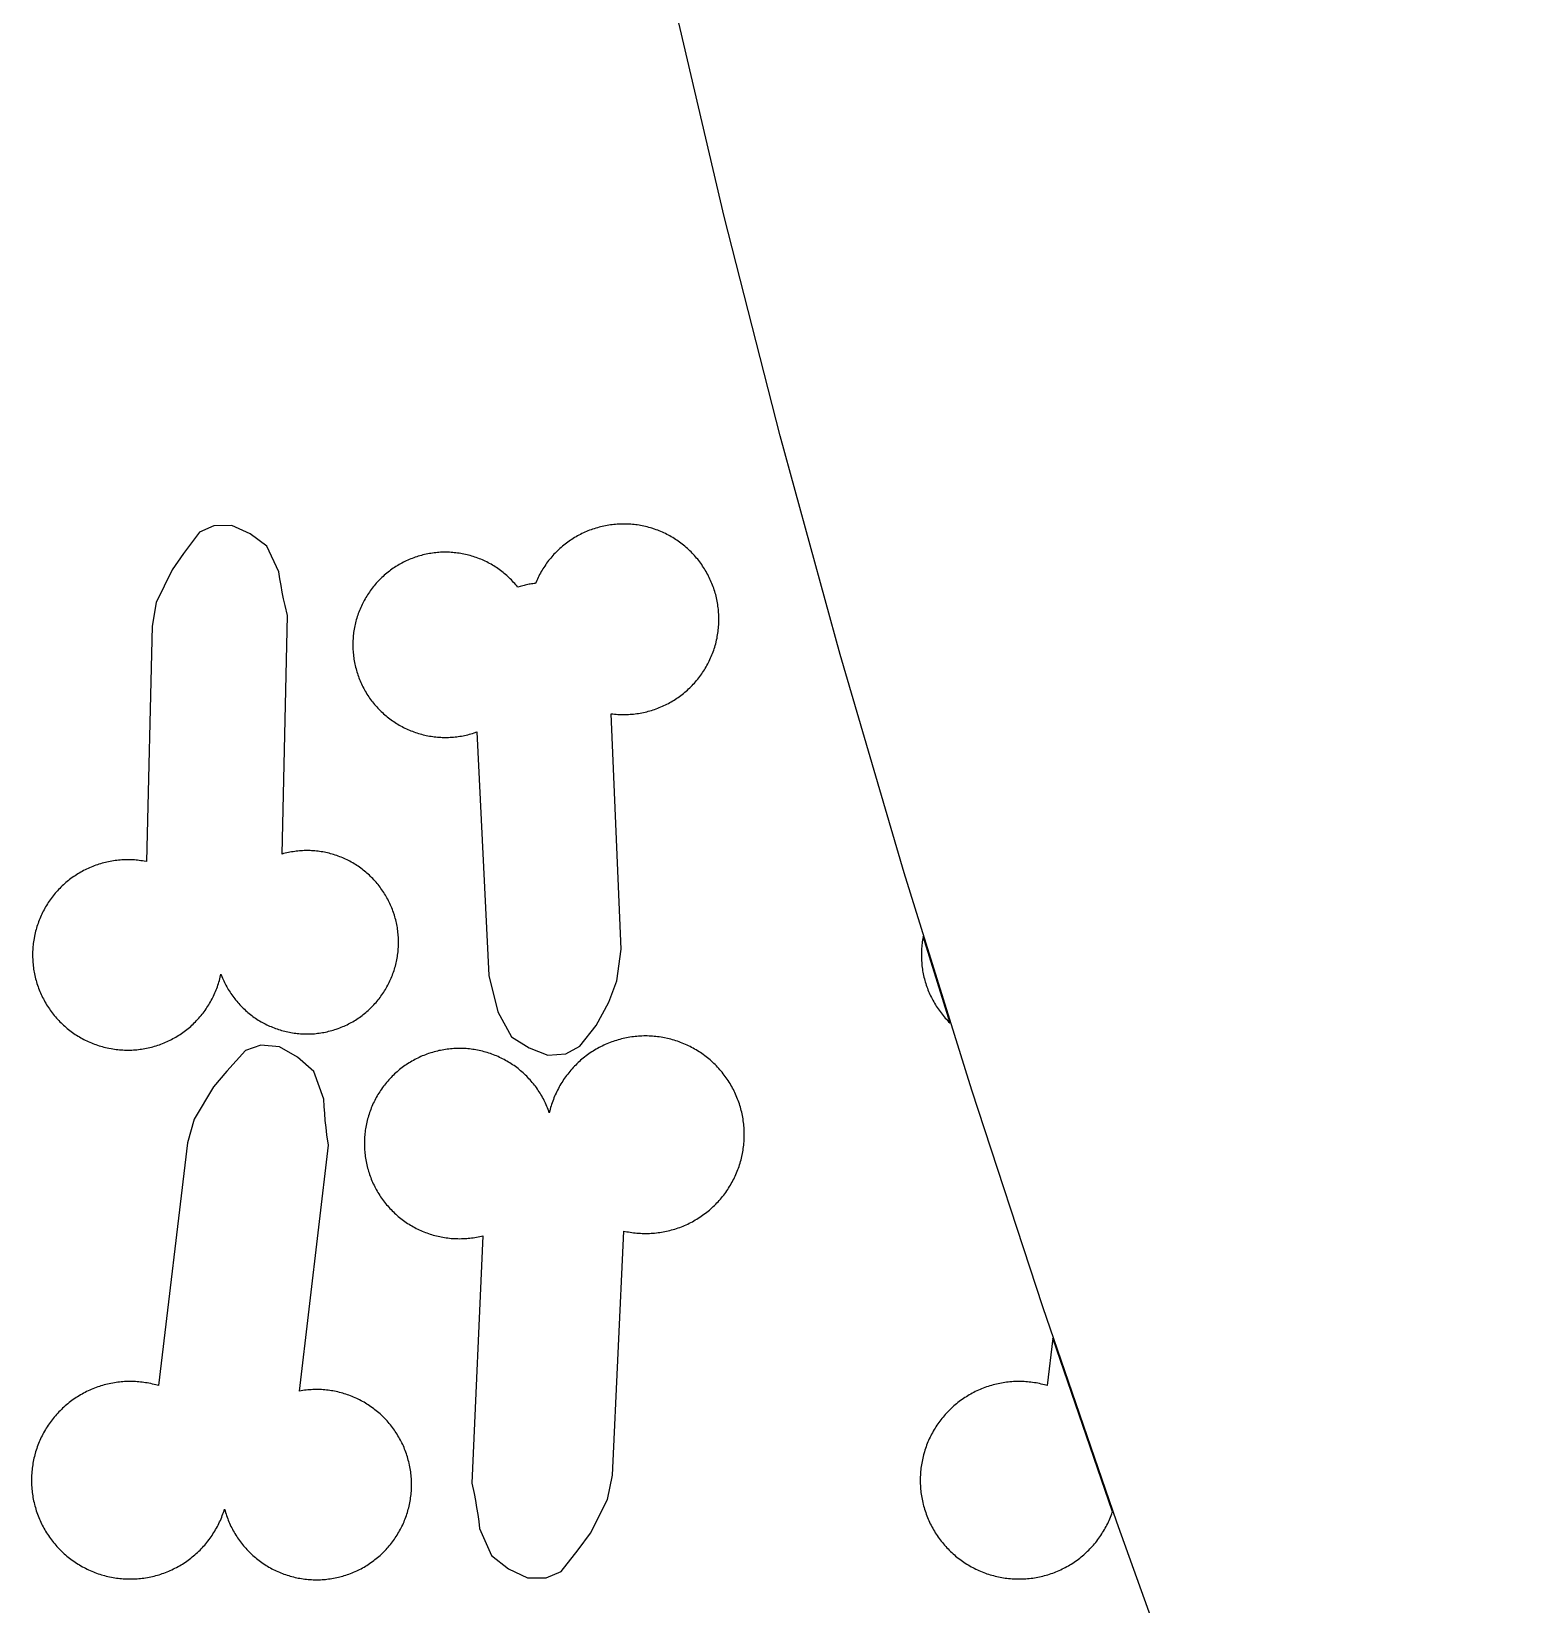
# Model space of a CAD drawing. Extents: x -246 to 246, y -104 to 199.
# Drawn here: x 187.17 to 207.29, y 26.02 to 47.25 of the extents above; entities that cross this region are included whole.
import ezdxf

# ---------------------------------------------------------------- set-up
doc = ezdxf.new("R2010")
doc.units = 0
doc.layers.add('Add_Red', color=1, linetype='Continuous')
doc.layers.add('Outline_Red', color=1, linetype='Continuous')

msp = doc.modelspace()

# ---------------------------------------------------------------- linework, layer by layer
at = {"layer": 'Add_Red'}
for points in [[(188.503, 33.502), (188.525, 33.502), (188.548, 33.504), (188.57, 33.505), (188.592, 33.507), (188.615, 33.509), (188.637, 33.512), (188.659, 33.515), (188.681, 33.519), (188.703, 33.522), (188.725, 33.527), (188.747, 33.531), (188.769, 33.536), (188.791, 33.542), (188.812, 33.547), (188.834, 33.554), (188.855, 33.56), (188.877, 33.567), (188.898, 33.574), (188.919, 33.582), (188.94, 33.59), (188.961, 33.598), (188.981, 33.607), (189.002, 33.616), (189.022, 33.626), (189.042, 33.635), (189.062, 33.646), (189.082, 33.656), (189.102, 33.667), (189.121, 33.678), (189.14, 33.69), (189.159, 33.701), (189.178, 33.714), (189.197, 33.726), (189.215, 33.739), (189.233, 33.752), (189.251, 33.766), (189.269, 33.779), (189.286, 33.793), (189.304, 33.808), (189.321, 33.822), (189.337, 33.837), (189.354, 33.853), (189.37, 33.868), (189.386, 33.884), (189.401, 33.9), (189.417, 33.917), (189.432, 33.933), (189.446, 33.95), (189.461, 33.967), (189.475, 33.985), (189.489, 34.002), (189.502, 34.02), (189.515, 34.038), (189.528, 34.057), (189.541, 34.075), (189.553, 34.094), (189.565, 34.113), (189.577, 34.132), (189.588, 34.152), (189.599, 34.171), (189.609, 34.191), (189.619, 34.211), (189.629, 34.231), (189.639, 34.251), (189.648, 34.272), (189.657, 34.292), (189.665, 34.313), (189.673, 34.334), (189.681, 34.355), (189.688, 34.376), (189.695, 34.398), (189.702, 34.419), (189.708, 34.441), (189.714, 34.462), (189.719, 34.484), (189.724, 34.506), (189.729, 34.528), (189.743, 34.493), (189.751, 34.473), (189.759, 34.453), (189.768, 34.434), (189.778, 34.414), (189.787, 34.395), (189.797, 34.376), (189.808, 34.357), (189.818, 34.338), (189.829, 34.319), (189.84, 34.301), (189.852, 34.283), (189.864, 34.265), (189.876, 34.247), (189.889, 34.229), (189.902, 34.212), (189.915, 34.195), (189.928, 34.178), (189.942, 34.161), (189.956, 34.145), (189.97, 34.129), (189.985, 34.113), (190, 34.097), (190.015, 34.082), (190.03, 34.066), (190.046, 34.052), (190.062, 34.037), (190.078, 34.023), (190.094, 34.009), (190.111, 33.995), (190.128, 33.982), (190.145, 33.968), (190.162, 33.956), (190.18, 33.943), (190.198, 33.931), (190.216, 33.919), (190.234, 33.907), (190.252, 33.896), (190.271, 33.885), (190.29, 33.874), (190.309, 33.864), (190.328, 33.854), (190.347, 33.844), (190.367, 33.835), (190.386, 33.826), (190.406, 33.818), (190.426, 33.809), (190.446, 33.801), (190.466, 33.794), (190.487, 33.787), (190.507, 33.78), (190.528, 33.773), (190.549, 33.767), (190.569, 33.761), (190.59, 33.756), (190.611, 33.751), (190.632, 33.746), (190.653, 33.742), (190.675, 33.738), (190.696, 33.735), (190.717, 33.731), (190.739, 33.728), (190.76, 33.726), (190.782, 33.724), (190.803, 33.722), (190.825, 33.721), (190.846, 33.72), (190.868, 33.719), (190.89, 33.719), (190.927, 33.72), (190.949, 33.721), (190.97, 33.722), (190.992, 33.723), (191.013, 33.725), (191.035, 33.728), (191.056, 33.731), (191.077, 33.734), (191.099, 33.737), (191.12, 33.741), (191.141, 33.745), (191.162, 33.75), (191.183, 33.755), (191.204, 33.76), (191.225, 33.766), (191.246, 33.772), (191.266, 33.778), (191.287, 33.785), (191.313, 33.794), (191.333, 33.801), (191.353, 33.809), (191.373, 33.818), (191.393, 33.826), (191.412, 33.835), (191.432, 33.844), (191.451, 33.854), (191.47, 33.864), (191.489, 33.874), (191.508, 33.885), (191.527, 33.896), (191.545, 33.907), (191.563, 33.919), (191.581, 33.931), (191.599, 33.943), (191.617, 33.956), (191.634, 33.968), (191.651, 33.982), (191.668, 33.995), (191.685, 34.009), (191.701, 34.023), (191.717, 34.037), (191.733, 34.052), (191.749, 34.066), (191.764, 34.082), (191.779, 34.097), (191.794, 34.113), (191.809, 34.129), (191.823, 34.145), (191.837, 34.161), (191.851, 34.178), (191.864, 34.195), (191.877, 34.212), (191.89, 34.229), (191.903, 34.247), (191.915, 34.265), (191.927, 34.283), (191.939, 34.301), (191.95, 34.319), (191.961, 34.338), (191.971, 34.357), (191.982, 34.376), (191.992, 34.395), (192.001, 34.414), (192.011, 34.434), (192.02, 34.453), (192.028, 34.473), (192.036, 34.493), (192.044, 34.513), (192.052, 34.533), (192.059, 34.554), (192.066, 34.574), (192.073, 34.595), (192.079, 34.615), (192.084, 34.636), (192.09, 34.657), (192.095, 34.678), (192.1, 34.699), (192.104, 34.72), (192.108, 34.741), (192.111, 34.763), (192.115, 34.784), (192.117, 34.806), (192.12, 34.827), (192.122, 34.848), (192.124, 34.87), (192.125, 34.892), (192.126, 34.913), (192.126, 34.935), (192.127, 34.956), (192.126, 34.982), (192.126, 35.004), (192.125, 35.025), (192.123, 35.047), (192.121, 35.068), (192.119, 35.09), (192.117, 35.111), (192.114, 35.133), (192.111, 35.154), (192.107, 35.175), (192.103, 35.197), (192.099, 35.218), (192.094, 35.239), (192.089, 35.26), (192.083, 35.281), (192.077, 35.301), (192.071, 35.322), (192.059, 35.359), (192.052, 35.379), (192.044, 35.4), (192.036, 35.42), (192.028, 35.44), (192.02, 35.459), (192.011, 35.479), (192.001, 35.499), (191.992, 35.518), (191.982, 35.537), (191.971, 35.556), (191.961, 35.575), (191.95, 35.593), (191.939, 35.612), (191.927, 35.63), (191.915, 35.648), (191.903, 35.666), (191.89, 35.683), (191.877, 35.701), (191.864, 35.718), (191.851, 35.735), (191.837, 35.751), (191.823, 35.768), (191.809, 35.784), (191.794, 35.8), (191.779, 35.816), (191.764, 35.831), (191.749, 35.846), (191.733, 35.861), (191.717, 35.876), (191.701, 35.89), (191.685, 35.904), (191.668, 35.918), (191.651, 35.931), (191.634, 35.944), (191.617, 35.957), (191.599, 35.97), (191.581, 35.982), (191.563, 35.994), (191.545, 36.005), (191.527, 36.017), (191.508, 36.028), (191.489, 36.038), (191.47, 36.049), (191.451, 36.059), (191.432, 36.068), (191.412, 36.077), (191.393, 36.086), (191.373, 36.095), (191.353, 36.103), (191.333, 36.111), (191.313, 36.119), (191.292, 36.126), (191.272, 36.133), (191.251, 36.139), (191.23, 36.145), (191.21, 36.151), (191.189, 36.157), (191.168, 36.162), (191.147, 36.166), (191.126, 36.171), (191.104, 36.175), (191.083, 36.178), (191.062, 36.181), (191.04, 36.184), (191.019, 36.187), (190.997, 36.189), (190.976, 36.19), (190.954, 36.192), (190.933, 36.193), (190.911, 36.193), (190.89, 36.193), (190.854, 36.193), (190.832, 36.192), (190.811, 36.191), (190.789, 36.189), (190.768, 36.187), (190.746, 36.185), (190.725, 36.182), (190.703, 36.179), (190.682, 36.176), (190.661, 36.172), (190.64, 36.168), (190.618, 36.163), (190.597, 36.158), (190.576, 36.153), (190.556, 36.147), (190.628, 39.367), (190.596, 39.501), (190.576, 39.591), (190.558, 39.682), (190.541, 39.772), (190.526, 39.863), (190.513, 39.955), (190.351, 40.304), (190.123, 40.469), (189.876, 40.581), (189.633, 40.578), (189.438, 40.491), (189.223, 40.201), (189.069, 39.981), (188.857, 39.541), (188.799, 39.223), (188.723, 36.045), (188.694, 36.05), (188.672, 36.054), (188.65, 36.057), (188.627, 36.06), (188.605, 36.063), (188.583, 36.065), (188.561, 36.067), (188.538, 36.068), (188.516, 36.069), (188.493, 36.07), (188.471, 36.07), (188.435, 36.069), (188.413, 36.068), (188.39, 36.067), (188.368, 36.066), (188.346, 36.064), (188.323, 36.061), (188.301, 36.058), (188.279, 36.055), (188.257, 36.052), (188.235, 36.048), (188.213, 36.044), (188.191, 36.039), (188.169, 36.034), (188.147, 36.028), (188.126, 36.022), (188.104, 36.016), (188.083, 36.01), (188.061, 36.003), (188.04, 35.995), (188.019, 35.988), (187.998, 35.98), (187.977, 35.971), (187.957, 35.962), (187.936, 35.953), (187.916, 35.944), (187.896, 35.934), (187.876, 35.924), (187.856, 35.913), (187.837, 35.902), (187.817, 35.891), (187.798, 35.879), (187.779, 35.867), (187.76, 35.855), (187.742, 35.843), (187.723, 35.83), (187.705, 35.817), (187.687, 35.803), (187.67, 35.789), (187.652, 35.775), (187.635, 35.761), (187.618, 35.746), (187.602, 35.731), (187.585, 35.716), (187.569, 35.7), (187.553, 35.684), (187.538, 35.668), (187.523, 35.651), (187.508, 35.635), (187.493, 35.618), (187.479, 35.601), (187.465, 35.583), (187.451, 35.566), (187.437, 35.548), (187.424, 35.529), (187.411, 35.511), (187.399, 35.492), (187.387, 35.474), (187.375, 35.455), (187.363, 35.435), (187.352, 35.416), (187.341, 35.396), (187.331, 35.377), (187.321, 35.357), (187.311, 35.336), (187.301, 35.316), (187.292, 35.296), (187.284, 35.275), (187.275, 35.254), (187.267, 35.233), (187.26, 35.212), (187.252, 35.191), (187.245, 35.17), (187.239, 35.148), (187.233, 35.127), (187.227, 35.105), (187.222, 35.083), (187.217, 35.061), (187.212, 35.039), (187.206, 35.009), (187.203, 34.986), (187.199, 34.964), (187.196, 34.942), (187.194, 34.92), (187.192, 34.897), (187.19, 34.875), (187.188, 34.853), (187.187, 34.83), (187.187, 34.808), (187.187, 34.785), (187.187, 34.752), (187.188, 34.729), (187.189, 34.707), (187.191, 34.685), (187.193, 34.662), (187.195, 34.64), (187.198, 34.618), (187.201, 34.595), (187.204, 34.573), (187.208, 34.551), (187.213, 34.529), (187.217, 34.507), (187.222, 34.486), (187.228, 34.464), (187.233, 34.442), (187.24, 34.421), (187.246, 34.399), (187.253, 34.378), (187.26, 34.357), (187.268, 34.336), (187.276, 34.315), (187.285, 34.294), (187.293, 34.273), (187.302, 34.253), (187.312, 34.232), (187.322, 34.212), (187.332, 34.192), (187.342, 34.173), (187.353, 34.153), (187.364, 34.134), (187.376, 34.114), (187.388, 34.095), (187.4, 34.077), (187.413, 34.058), (187.426, 34.04), (187.439, 34.021), (187.452, 34.004), (187.466, 33.986), (187.48, 33.968), (187.495, 33.951), (187.509, 33.934), (187.524, 33.918), (187.54, 33.901), (187.555, 33.885), (187.571, 33.869), (187.587, 33.854), (187.603, 33.839), (187.62, 33.824), (187.637, 33.809), (187.654, 33.794), (187.672, 33.78), (187.689, 33.767), (187.707, 33.753), (187.725, 33.74), (187.744, 33.727), (187.762, 33.714), (187.781, 33.702), (187.8, 33.69), (187.819, 33.679), (187.839, 33.668), (187.858, 33.657), (187.878, 33.646), (187.898, 33.636), (187.918, 33.626), (187.939, 33.617), (187.959, 33.608), (187.98, 33.599), (188, 33.591), (188.021, 33.583), (188.042, 33.575), (188.064, 33.568), (188.085, 33.561), (188.106, 33.554), (188.128, 33.548), (188.15, 33.542), (188.171, 33.537), (188.193, 33.532), (188.215, 33.527), (188.248, 33.521), (188.27, 33.517), (188.292, 33.514), (188.314, 33.511), (188.337, 33.508), (188.359, 33.506), (188.381, 33.504), (188.404, 33.503), (188.426, 33.502), (188.449, 33.501), (188.471, 33.501), (188.503, 33.502)], [(194.388, 33.453), (194.577, 33.553), (194.797, 33.833), (194.965, 34.149), (195.073, 34.437), (195.132, 34.862), (194.998, 38.041), (195.02, 38.038), (195.043, 38.036), (195.065, 38.034), (195.087, 38.032), (195.11, 38.031), (195.132, 38.03), (195.167, 38.03), (195.189, 38.03), (195.212, 38.031), (195.234, 38.032), (195.256, 38.033), (195.279, 38.035), (195.301, 38.037), (195.323, 38.04), (195.346, 38.042), (195.368, 38.046), (195.39, 38.049), (195.412, 38.054), (195.434, 38.058), (195.456, 38.063), (195.478, 38.068), (195.499, 38.074), (195.521, 38.08), (195.543, 38.086), (195.564, 38.093), (195.585, 38.1), (195.606, 38.107), (195.627, 38.115), (195.648, 38.124), (195.669, 38.132), (195.69, 38.141), (195.71, 38.15), (195.73, 38.16), (195.75, 38.17), (195.77, 38.18), (195.79, 38.191), (195.81, 38.202), (195.829, 38.214), (195.848, 38.225), (195.867, 38.237), (195.886, 38.25), (195.904, 38.262), (195.922, 38.275), (195.94, 38.289), (195.958, 38.302), (195.976, 38.316), (195.993, 38.331), (196.01, 38.345), (196.027, 38.36), (196.044, 38.375), (196.06, 38.391), (196.076, 38.407), (196.092, 38.423), (196.107, 38.439), (196.122, 38.455), (196.137, 38.472), (196.152, 38.489), (196.166, 38.507), (196.18, 38.524), (196.193, 38.542), (196.207, 38.56), (196.22, 38.578), (196.233, 38.597), (196.245, 38.615), (196.257, 38.634), (196.269, 38.653), (196.28, 38.673), (196.291, 38.692), (196.302, 38.712), (196.312, 38.732), (196.322, 38.752), (196.332, 38.772), (196.341, 38.793), (196.35, 38.813), (196.359, 38.834), (196.367, 38.855), (196.375, 38.876), (196.382, 38.897), (196.389, 38.918), (196.396, 38.94), (196.403, 38.961), (196.409, 38.983), (196.414, 39.005), (196.422, 39.04), (196.427, 39.062), (196.431, 39.084), (196.435, 39.106), (196.439, 39.128), (196.442, 39.15), (196.444, 39.172), (196.447, 39.195), (196.449, 39.217), (196.45, 39.239), (196.451, 39.262), (196.452, 39.284), (196.452, 39.316), (196.452, 39.338), (196.452, 39.36), (196.451, 39.383), (196.449, 39.405), (196.447, 39.428), (196.445, 39.45), (196.443, 39.472), (196.44, 39.494), (196.437, 39.517), (196.433, 39.539), (196.429, 39.561), (196.424, 39.583), (196.419, 39.605), (196.414, 39.627), (196.409, 39.648), (196.403, 39.67), (196.396, 39.691), (196.389, 39.713), (196.382, 39.734), (196.375, 39.755), (196.367, 39.776), (196.359, 39.797), (196.35, 39.818), (196.341, 39.838), (196.332, 39.859), (196.322, 39.879), (196.312, 39.899), (196.302, 39.919), (196.291, 39.939), (196.28, 39.958), (196.269, 39.978), (196.257, 39.997), (196.245, 40.016), (196.233, 40.034), (196.22, 40.053), (196.207, 40.071), (196.193, 40.089), (196.18, 40.107), (196.166, 40.125), (196.152, 40.142), (196.137, 40.159), (196.122, 40.176), (196.107, 40.192), (196.092, 40.209), (196.076, 40.225), (196.06, 40.24), (196.044, 40.256), (196.027, 40.271), (196.01, 40.286), (195.993, 40.3), (195.976, 40.315), (195.958, 40.329), (195.94, 40.342), (195.922, 40.356), (195.904, 40.369), (195.886, 40.381), (195.867, 40.394), (195.848, 40.406), (195.829, 40.418), (195.81, 40.429), (195.79, 40.44), (195.77, 40.451), (195.75, 40.461), (195.73, 40.471), (195.71, 40.481), (195.69, 40.49), (195.669, 40.499), (195.648, 40.508), (195.627, 40.516), (195.606, 40.524), (195.585, 40.531), (195.548, 40.543), (195.527, 40.55), (195.505, 40.556), (195.483, 40.562), (195.462, 40.567), (195.44, 40.572), (195.418, 40.576), (195.396, 40.581), (195.374, 40.584), (195.351, 40.588), (195.329, 40.591), (195.307, 40.593), (195.285, 40.596), (195.262, 40.598), (195.24, 40.599), (195.217, 40.6), (195.195, 40.601), (195.167, 40.601), (195.144, 40.601), (195.122, 40.6), (195.099, 40.599), (195.077, 40.598), (195.055, 40.596), (195.032, 40.594), (195.01, 40.592), (194.988, 40.589), (194.966, 40.585), (194.943, 40.582), (194.921, 40.578), (194.899, 40.573), (194.878, 40.568), (194.856, 40.563), (194.834, 40.557), (194.812, 40.551), (194.791, 40.545), (194.769, 40.538), (194.748, 40.531), (194.727, 40.524), (194.706, 40.516), (194.685, 40.508), (194.664, 40.499), (194.644, 40.49), (194.623, 40.481), (194.603, 40.471), (194.583, 40.461), (194.563, 40.451), (194.543, 40.44), (194.524, 40.429), (194.505, 40.418), (194.485, 40.406), (194.467, 40.394), (194.448, 40.381), (194.429, 40.369), (194.411, 40.356), (194.393, 40.342), (194.375, 40.329), (194.358, 40.315), (194.34, 40.3), (194.323, 40.286), (194.306, 40.271), (194.29, 40.256), (194.274, 40.24), (194.258, 40.225), (194.242, 40.209), (194.226, 40.192), (194.211, 40.176), (194.196, 40.159), (194.182, 40.142), (194.168, 40.125), (194.154, 40.107), (194.14, 40.089), (194.127, 40.071), (194.114, 40.053), (194.101, 40.034), (194.088, 40.016), (194.076, 39.997), (194.065, 39.978), (194.053, 39.958), (194.042, 39.939), (194.032, 39.919), (194.021, 39.899), (194.011, 39.879), (194.002, 39.859), (193.992, 39.838), (193.976, 39.8), (193.958, 39.798), (193.941, 39.796), (193.924, 39.793), (193.906, 39.791), (193.889, 39.788), (193.872, 39.785), (193.855, 39.781), (193.838, 39.777), (193.821, 39.773), (193.804, 39.768), (193.787, 39.764), (193.77, 39.759), (193.738, 39.748), (193.724, 39.765), (193.71, 39.782), (193.696, 39.798), (193.681, 39.814), (193.667, 39.83), (193.651, 39.846), (193.636, 39.861), (193.62, 39.877), (193.604, 39.891), (193.588, 39.906), (193.572, 39.92), (193.555, 39.934), (193.538, 39.948), (193.521, 39.962), (193.503, 39.975), (193.486, 39.988), (193.468, 40), (193.45, 40.012), (193.432, 40.024), (193.413, 40.036), (193.394, 40.047), (193.376, 40.058), (193.357, 40.068), (193.337, 40.079), (193.318, 40.089), (193.298, 40.098), (193.279, 40.107), (193.259, 40.116), (193.239, 40.125), (193.218, 40.133), (193.198, 40.141), (193.177, 40.148), (193.157, 40.155), (193.136, 40.162), (193.115, 40.169), (193.094, 40.175), (193.073, 40.18), (193.052, 40.186), (193.031, 40.19), (193.01, 40.195), (192.988, 40.199), (192.967, 40.203), (192.945, 40.206), (192.923, 40.209), (192.902, 40.212), (192.88, 40.214), (192.858, 40.216), (192.837, 40.218), (192.815, 40.219), (192.793, 40.22), (192.76, 40.22), (192.738, 40.22), (192.716, 40.219), (192.694, 40.219), (192.672, 40.217), (192.651, 40.215), (192.629, 40.213), (192.607, 40.211), (192.586, 40.208), (192.564, 40.205), (192.543, 40.201), (192.521, 40.197), (192.5, 40.193), (192.479, 40.188), (192.457, 40.183), (192.436, 40.178), (192.415, 40.172), (192.394, 40.166), (192.373, 40.159), (192.353, 40.152), (192.332, 40.145), (192.312, 40.137), (192.292, 40.129), (192.271, 40.121), (192.251, 40.112), (192.232, 40.103), (192.212, 40.094), (192.192, 40.084), (192.173, 40.074), (192.154, 40.064), (192.135, 40.053), (192.116, 40.042), (192.092, 40.027), (192.074, 40.015), (192.056, 40.003), (192.038, 39.991), (192.02, 39.978), (192.003, 39.965), (191.986, 39.952), (191.969, 39.938), (191.952, 39.924), (191.935, 39.91), (191.919, 39.895), (191.903, 39.88), (191.887, 39.865), (191.872, 39.85), (191.857, 39.834), (191.842, 39.819), (191.827, 39.802), (191.813, 39.786), (191.799, 39.769), (191.785, 39.752), (191.771, 39.735), (191.758, 39.718), (191.745, 39.7), (191.733, 39.683), (191.72, 39.664), (191.708, 39.646), (191.697, 39.628), (191.686, 39.609), (191.675, 39.59), (191.664, 39.571), (191.654, 39.552), (191.644, 39.533), (191.634, 39.513), (191.625, 39.493), (191.616, 39.473), (191.607, 39.453), (191.599, 39.433), (191.591, 39.413), (191.583, 39.392), (191.576, 39.372), (191.569, 39.351), (191.563, 39.33), (191.557, 39.309), (191.551, 39.288), (191.546, 39.267), (191.541, 39.246), (191.536, 39.225), (191.532, 39.203), (191.528, 39.182), (191.525, 39.16), (191.521, 39.139), (191.519, 39.117), (191.516, 39.095), (191.514, 39.074), (191.513, 39.052), (191.512, 39.03), (191.511, 39.008), (191.51, 38.971), (191.51, 38.949), (191.511, 38.927), (191.512, 38.905), (191.513, 38.884), (191.515, 38.862), (191.517, 38.84), (191.519, 38.818), (191.522, 38.797), (191.525, 38.775), (191.529, 38.754), (191.533, 38.732), (191.537, 38.711), (191.542, 38.69), (191.547, 38.668), (191.553, 38.647), (191.559, 38.626), (191.565, 38.605), (191.571, 38.585), (191.578, 38.564), (191.585, 38.543), (191.593, 38.523), (191.601, 38.503), (191.609, 38.483), (191.618, 38.463), (191.627, 38.443), (191.637, 38.421), (191.647, 38.402), (191.657, 38.383), (191.668, 38.363), (191.678, 38.344), (191.69, 38.326), (191.701, 38.307), (191.713, 38.289), (191.725, 38.271), (191.737, 38.253), (191.75, 38.235), (191.763, 38.217), (191.776, 38.2), (191.79, 38.183), (191.804, 38.166), (191.818, 38.15), (191.832, 38.133), (191.847, 38.117), (191.862, 38.101), (191.877, 38.086), (191.893, 38.071), (191.909, 38.056), (191.925, 38.041), (191.941, 38.027), (191.958, 38.012), (191.975, 37.999), (191.992, 37.985), (192.009, 37.972), (192.027, 37.959), (192.044, 37.946), (192.062, 37.934), (192.081, 37.922), (192.099, 37.91), (192.118, 37.899), (192.136, 37.888), (192.155, 37.877), (192.175, 37.867), (192.194, 37.857), (192.214, 37.847), (192.233, 37.838), (192.253, 37.829), (192.273, 37.82), (192.293, 37.812), (192.314, 37.804), (192.334, 37.796), (192.355, 37.789), (192.375, 37.782), (192.396, 37.775), (192.417, 37.769), (192.438, 37.763), (192.459, 37.758), (192.48, 37.753), (192.502, 37.748), (192.523, 37.744), (192.544, 37.74), (192.566, 37.736), (192.588, 37.733), (192.609, 37.73), (192.631, 37.728), (192.653, 37.726), (192.674, 37.724), (192.696, 37.723), (192.718, 37.722), (192.76, 37.721), (192.781, 37.721), (192.803, 37.722), (192.825, 37.723), (192.847, 37.724), (192.869, 37.726), (192.89, 37.728), (192.912, 37.731), (192.934, 37.733), (192.955, 37.737), (192.977, 37.74), (192.998, 37.744), (193.019, 37.749), (193.041, 37.753), (193.062, 37.758), (193.083, 37.764), (193.104, 37.77), (193.125, 37.776), (193.146, 37.782), (193.185, 37.796), (193.348, 34.506), (193.468, 34.018), (193.652, 33.679), (193.891, 33.53), (194.145, 33.434), (194.388, 33.453)], [(199.21, 35.035), (199.205, 35.009), (199.201, 34.986), (199.198, 34.964), (199.195, 34.942), (199.193, 34.92), (199.191, 34.897), (199.189, 34.875), (199.187, 34.853), (199.186, 34.83), (199.186, 34.808), (199.186, 34.785), (199.186, 34.752), (199.187, 34.729), (199.188, 34.707), (199.19, 34.685), (199.192, 34.662), (199.194, 34.64), (199.197, 34.618), (199.2, 34.595), (199.203, 34.573), (199.207, 34.551), (199.211, 34.529), (199.216, 34.507), (199.221, 34.486), (199.227, 34.464), (199.232, 34.442), (199.239, 34.421), (199.245, 34.399), (199.252, 34.378), (199.259, 34.357), (199.267, 34.336), (199.275, 34.315), (199.283, 34.294), (199.292, 34.273), (199.301, 34.253), (199.311, 34.232), (199.321, 34.212), (199.331, 34.192), (199.341, 34.173), (199.352, 34.153), (199.363, 34.134), (199.375, 34.114), (199.387, 34.095), (199.399, 34.077), (199.412, 34.058), (199.424, 34.04), (199.438, 34.021), (199.451, 34.004), (199.465, 33.986), (199.479, 33.968), (199.493, 33.951), (199.508, 33.934), (199.523, 33.918), (199.538, 33.901), (199.554, 33.885), (199.57, 33.869), (199.575, 33.864), (199.21, 35.035)], [(191.049, 26.354), (191.072, 26.354), (191.094, 26.355), (191.116, 26.357), (191.139, 26.359), (191.161, 26.361), (191.183, 26.364), (191.205, 26.367), (191.227, 26.37), (191.25, 26.374), (191.272, 26.378), (191.293, 26.383), (191.315, 26.388), (191.351, 26.397), (191.373, 26.403), (191.394, 26.409), (191.416, 26.416), (191.437, 26.423), (191.458, 26.431), (191.479, 26.438), (191.5, 26.447), (191.521, 26.455), (191.541, 26.464), (191.562, 26.473), (191.582, 26.483), (191.602, 26.493), (191.622, 26.503), (191.641, 26.514), (191.661, 26.525), (191.68, 26.537), (191.699, 26.548), (191.718, 26.56), (191.737, 26.573), (191.755, 26.585), (191.774, 26.598), (191.792, 26.612), (191.809, 26.625), (191.827, 26.639), (191.844, 26.653), (191.861, 26.668), (191.878, 26.683), (191.895, 26.698), (191.911, 26.713), (191.927, 26.729), (191.943, 26.745), (191.958, 26.761), (191.973, 26.778), (191.988, 26.795), (192.002, 26.812), (192.017, 26.829), (192.031, 26.847), (192.044, 26.864), (192.058, 26.882), (192.071, 26.901), (192.083, 26.919), (192.096, 26.938), (192.108, 26.957), (192.119, 26.976), (192.131, 26.995), (192.142, 27.014), (192.153, 27.034), (192.163, 27.054), (192.173, 27.074), (192.183, 27.094), (192.192, 27.115), (192.201, 27.135), (192.209, 27.156), (192.218, 27.177), (192.225, 27.198), (192.233, 27.219), (192.24, 27.24), (192.247, 27.262), (192.253, 27.283), (192.259, 27.305), (192.265, 27.326), (192.27, 27.348), (192.275, 27.37), (192.279, 27.392), (192.283, 27.414), (192.287, 27.436), (192.29, 27.458), (192.293, 27.48), (192.296, 27.503), (192.298, 27.525), (192.3, 27.547), (192.301, 27.57), (192.302, 27.592), (192.303, 27.614), (192.303, 27.637), (192.302, 27.677), (192.301, 27.7), (192.3, 27.722), (192.298, 27.744), (192.296, 27.767), (192.294, 27.789), (192.291, 27.811), (192.288, 27.833), (192.284, 27.855), (192.28, 27.877), (192.276, 27.899), (192.27, 27.926), (192.265, 27.947), (192.259, 27.969), (192.253, 27.991), (192.247, 28.012), (192.24, 28.033), (192.233, 28.055), (192.225, 28.076), (192.218, 28.097), (192.209, 28.118), (192.201, 28.138), (192.192, 28.159), (192.183, 28.179), (192.173, 28.2), (192.163, 28.22), (192.153, 28.239), (192.142, 28.259), (192.131, 28.279), (192.119, 28.298), (192.108, 28.317), (192.096, 28.336), (192.083, 28.355), (192.071, 28.373), (192.058, 28.391), (192.044, 28.409), (192.031, 28.427), (192.017, 28.445), (192.002, 28.462), (191.988, 28.479), (191.973, 28.496), (191.958, 28.512), (191.943, 28.528), (191.927, 28.544), (191.911, 28.56), (191.895, 28.576), (191.878, 28.591), (191.861, 28.606), (191.844, 28.62), (191.827, 28.634), (191.809, 28.648), (191.792, 28.662), (191.774, 28.675), (191.755, 28.688), (191.737, 28.701), (191.718, 28.713), (191.699, 28.725), (191.68, 28.737), (191.661, 28.748), (191.641, 28.759), (191.622, 28.77), (191.602, 28.781), (191.582, 28.791), (191.562, 28.8), (191.541, 28.809), (191.521, 28.818), (191.5, 28.827), (191.479, 28.835), (191.458, 28.843), (191.437, 28.851), (191.416, 28.858), (191.394, 28.864), (191.373, 28.871), (191.351, 28.877), (191.33, 28.882), (191.308, 28.888), (191.286, 28.892), (191.264, 28.897), (191.242, 28.901), (191.22, 28.905), (191.198, 28.908), (191.176, 28.911), (191.153, 28.913), (191.131, 28.916), (191.109, 28.917), (191.086, 28.919), (191.064, 28.92), (191.042, 28.92), (191.019, 28.92), (190.991, 28.92), (190.968, 28.919), (190.946, 28.918), (190.924, 28.917), (190.901, 28.915), (190.879, 28.913), (190.857, 28.91), (190.835, 28.907), (190.813, 28.904), (190.79, 28.9), (191.18, 32.218), (191.159, 32.36), (191.148, 32.455), (191.138, 32.551), (191.13, 32.646), (191.123, 32.742), (191.118, 32.837), (190.985, 33.214), (190.765, 33.407), (190.521, 33.546), (190.269, 33.567), (190.06, 33.496), (189.809, 33.218), (189.629, 33.006), (189.367, 32.571), (189.276, 32.249), (188.887, 28.973), (188.849, 28.984), (188.826, 28.989), (188.804, 28.995), (188.781, 29), (188.758, 29.005), (188.735, 29.009), (188.712, 29.013), (188.689, 29.016), (188.666, 29.019), (188.643, 29.022), (188.62, 29.024), (188.597, 29.026), (188.574, 29.027), (188.55, 29.028), (188.527, 29.029), (188.504, 29.029), (188.476, 29.029), (188.453, 29.028), (188.429, 29.027), (188.406, 29.025), (188.383, 29.023), (188.36, 29.021), (188.337, 29.018), (188.314, 29.015), (188.291, 29.012), (188.268, 29.008), (188.245, 29.004), (188.222, 28.999), (188.2, 28.994), (188.177, 28.988), (188.154, 28.982), (188.132, 28.976), (188.11, 28.969), (188.088, 28.962), (188.066, 28.955), (188.044, 28.947), (188.022, 28.939), (188, 28.93), (187.979, 28.921), (187.958, 28.912), (187.936, 28.902), (187.916, 28.892), (187.895, 28.882), (187.874, 28.871), (187.854, 28.86), (187.834, 28.848), (187.814, 28.836), (187.794, 28.824), (187.774, 28.811), (187.755, 28.799), (187.736, 28.785), (187.717, 28.772), (187.698, 28.758), (187.68, 28.744), (187.662, 28.729), (187.644, 28.714), (187.626, 28.699), (187.609, 28.684), (187.592, 28.668), (187.575, 28.652), (187.558, 28.635), (187.542, 28.619), (187.526, 28.602), (187.51, 28.585), (187.495, 28.567), (187.48, 28.549), (187.465, 28.531), (187.451, 28.513), (187.437, 28.495), (187.423, 28.476), (187.41, 28.457), (187.396, 28.438), (187.384, 28.418), (187.371, 28.399), (187.359, 28.379), (187.347, 28.359), (187.336, 28.338), (187.325, 28.318), (187.314, 28.297), (187.304, 28.276), (187.294, 28.255), (187.285, 28.234), (187.275, 28.213), (187.267, 28.191), (187.258, 28.17), (187.25, 28.148), (187.242, 28.126), (187.235, 28.104), (187.228, 28.081), (187.217, 28.041), (187.211, 28.019), (187.205, 27.996), (187.2, 27.973), (187.196, 27.951), (187.192, 27.928), (187.188, 27.905), (187.184, 27.882), (187.181, 27.859), (187.179, 27.836), (187.176, 27.813), (187.175, 27.789), (187.173, 27.766), (187.172, 27.743), (187.171, 27.72), (187.171, 27.696), (187.172, 27.67), (187.172, 27.647), (187.173, 27.624), (187.175, 27.601), (187.177, 27.578), (187.179, 27.554), (187.182, 27.531), (187.185, 27.508), (187.188, 27.485), (187.192, 27.462), (187.196, 27.44), (187.201, 27.417), (187.206, 27.394), (187.211, 27.371), (187.217, 27.349), (187.224, 27.327), (187.23, 27.304), (187.237, 27.282), (187.245, 27.26), (187.253, 27.238), (187.261, 27.216), (187.269, 27.195), (187.278, 27.173), (187.288, 27.152), (187.297, 27.131), (187.307, 27.11), (187.318, 27.089), (187.328, 27.068), (187.34, 27.048), (187.351, 27.028), (187.363, 27.008), (187.375, 26.988), (187.388, 26.968), (187.401, 26.949), (187.414, 26.93), (187.427, 26.911), (187.441, 26.892), (187.455, 26.874), (187.47, 26.856), (187.485, 26.838), (187.5, 26.82), (187.515, 26.803), (187.531, 26.786), (187.547, 26.769), (187.563, 26.752), (187.58, 26.736), (187.597, 26.72), (187.614, 26.704), (187.632, 26.689), (187.649, 26.674), (187.667, 26.659), (187.686, 26.645), (187.704, 26.631), (187.723, 26.617), (187.742, 26.603), (187.761, 26.59), (187.78, 26.577), (187.8, 26.565), (187.82, 26.553), (187.84, 26.541), (187.86, 26.53), (187.881, 26.518), (187.901, 26.508), (187.922, 26.497), (187.943, 26.487), (187.964, 26.478), (187.986, 26.469), (188.007, 26.46), (188.029, 26.451), (188.051, 26.443), (188.073, 26.435), (188.095, 26.428), (188.117, 26.421), (188.159, 26.409), (188.182, 26.403), (188.204, 26.398), (188.227, 26.393), (188.25, 26.388), (188.273, 26.384), (188.295, 26.38), (188.318, 26.377), (188.342, 26.374), (188.365, 26.371), (188.388, 26.369), (188.411, 26.367), (188.434, 26.366), (188.457, 26.365), (188.481, 26.364), (188.504, 26.364), (188.528, 26.364), (188.551, 26.365), (188.574, 26.366), (188.597, 26.367), (188.621, 26.369), (188.644, 26.371), (188.667, 26.374), (188.69, 26.377), (188.713, 26.38), (188.736, 26.384), (188.759, 26.388), (188.782, 26.393), (188.804, 26.398), (188.827, 26.403), (188.849, 26.409), (188.872, 26.415), (188.894, 26.422), (188.916, 26.429), (188.938, 26.436), (188.96, 26.444), (188.982, 26.452), (189.004, 26.461), (189.025, 26.47), (189.046, 26.479), (189.068, 26.489), (189.089, 26.499), (189.109, 26.509), (189.13, 26.52), (189.15, 26.531), (189.171, 26.543), (189.191, 26.554), (189.211, 26.566), (189.23, 26.579), (189.25, 26.592), (189.269, 26.605), (189.288, 26.619), (189.306, 26.632), (189.325, 26.647), (189.343, 26.661), (189.361, 26.676), (189.379, 26.691), (189.396, 26.706), (189.413, 26.722), (189.43, 26.738), (189.447, 26.754), (189.463, 26.771), (189.479, 26.788), (189.495, 26.805), (189.51, 26.822), (189.525, 26.84), (189.54, 26.858), (189.554, 26.876), (189.569, 26.895), (189.582, 26.913), (189.596, 26.932), (189.609, 26.952), (189.622, 26.971), (189.634, 26.991), (189.647, 27.01), (189.658, 27.03), (189.67, 27.051), (189.681, 27.071), (189.692, 27.092), (189.702, 27.113), (189.712, 27.134), (189.722, 27.155), (189.731, 27.176), (189.74, 27.198), (189.748, 27.219), (189.756, 27.241), (189.764, 27.263), (189.772, 27.285), (189.779, 27.307), (189.785, 27.283), (189.792, 27.262), (189.798, 27.24), (189.805, 27.219), (189.813, 27.198), (189.821, 27.177), (189.829, 27.156), (189.838, 27.135), (189.846, 27.115), (189.856, 27.094), (189.865, 27.074), (189.875, 27.054), (189.886, 27.034), (189.896, 27.014), (189.907, 26.995), (189.919, 26.976), (189.931, 26.957), (189.943, 26.938), (189.955, 26.919), (189.968, 26.901), (189.981, 26.882), (189.994, 26.864), (190.008, 26.847), (190.022, 26.829), (190.036, 26.812), (190.05, 26.795), (190.065, 26.778), (190.08, 26.761), (190.096, 26.745), (190.111, 26.729), (190.127, 26.713), (190.144, 26.698), (190.16, 26.683), (190.177, 26.668), (190.194, 26.653), (190.211, 26.639), (190.229, 26.625), (190.247, 26.612), (190.265, 26.598), (190.283, 26.585), (190.301, 26.573), (190.32, 26.56), (190.339, 26.548), (190.358, 26.537), (190.377, 26.525), (190.397, 26.514), (190.416, 26.503), (190.436, 26.493), (190.456, 26.483), (190.477, 26.473), (190.497, 26.464), (190.518, 26.455), (190.538, 26.447), (190.559, 26.438), (190.58, 26.431), (190.601, 26.423), (190.622, 26.416), (190.644, 26.409), (190.665, 26.403), (190.687, 26.397), (190.709, 26.391), (190.73, 26.386), (190.752, 26.381), (190.774, 26.377), (190.796, 26.373), (190.818, 26.369), (190.84, 26.366), (190.863, 26.363), (190.885, 26.36), (190.907, 26.358), (190.93, 26.356), (190.952, 26.355), (190.974, 26.354), (190.997, 26.353), (191.019, 26.353), (191.049, 26.354)], [(194.323, 26.464), (194.553, 26.759), (194.718, 26.984), (194.948, 27.435), (195.016, 27.764), (195.016, 27.764), (195.171, 31.059), (195.208, 31.051), (195.231, 31.047), (195.254, 31.043), (195.277, 31.04), (195.3, 31.037), (195.323, 31.034), (195.346, 31.032), (195.37, 31.03), (195.393, 31.029), (195.416, 31.028), (195.439, 31.027), (195.463, 31.027), (195.492, 31.027), (195.516, 31.028), (195.539, 31.029), (195.562, 31.031), (195.585, 31.032), (195.608, 31.035), (195.631, 31.038), (195.654, 31.041), (195.677, 31.044), (195.7, 31.048), (195.723, 31.053), (195.746, 31.057), (195.769, 31.062), (195.791, 31.068), (195.814, 31.074), (195.836, 31.08), (195.858, 31.087), (195.881, 31.094), (195.903, 31.102), (195.924, 31.109), (195.946, 31.118), (195.968, 31.126), (195.989, 31.135), (196.01, 31.145), (196.032, 31.154), (196.053, 31.165), (196.073, 31.175), (196.094, 31.186), (196.114, 31.197), (196.134, 31.209), (196.154, 31.221), (196.174, 31.233), (196.194, 31.245), (196.213, 31.258), (196.232, 31.272), (196.251, 31.285), (196.27, 31.299), (196.288, 31.313), (196.306, 31.328), (196.324, 31.343), (196.342, 31.358), (196.359, 31.374), (196.376, 31.389), (196.393, 31.405), (196.409, 31.422), (196.426, 31.438), (196.442, 31.455), (196.457, 31.473), (196.473, 31.49), (196.488, 31.508), (196.502, 31.526), (196.517, 31.544), (196.531, 31.563), (196.544, 31.581), (196.558, 31.6), (196.571, 31.62), (196.584, 31.639), (196.596, 31.659), (196.608, 31.679), (196.62, 31.699), (196.631, 31.719), (196.642, 31.74), (196.653, 31.76), (196.663, 31.781), (196.673, 31.802), (196.683, 31.823), (196.692, 31.845), (196.701, 31.866), (196.709, 31.888), (196.717, 31.91), (196.725, 31.932), (196.732, 31.954), (196.739, 31.976), (196.745, 31.998), (196.751, 32.021), (196.757, 32.043), (196.762, 32.066), (196.771, 32.105), (196.775, 32.128), (196.779, 32.151), (196.782, 32.174), (196.785, 32.197), (196.788, 32.22), (196.79, 32.243), (196.792, 32.267), (196.793, 32.29), (196.794, 32.313), (196.795, 32.336), (196.795, 32.359), (196.795, 32.387), (196.794, 32.41), (196.793, 32.434), (196.792, 32.457), (196.79, 32.48), (196.787, 32.503), (196.785, 32.526), (196.782, 32.549), (196.778, 32.572), (196.774, 32.595), (196.77, 32.618), (196.765, 32.641), (196.76, 32.664), (196.755, 32.686), (196.749, 32.709), (196.742, 32.731), (196.736, 32.753), (196.729, 32.775), (196.721, 32.798), (196.713, 32.819), (196.705, 32.841), (196.696, 32.863), (196.687, 32.884), (196.678, 32.906), (196.668, 32.927), (196.658, 32.948), (196.648, 32.968), (196.637, 32.989), (196.626, 33.009), (196.614, 33.03), (196.603, 33.05), (196.59, 33.069), (196.578, 33.089), (196.565, 33.108), (196.552, 33.127), (196.538, 33.146), (196.524, 33.165), (196.51, 33.183), (196.495, 33.202), (196.481, 33.219), (196.465, 33.237), (196.45, 33.254), (196.434, 33.272), (196.418, 33.288), (196.402, 33.305), (196.385, 33.321), (196.368, 33.337), (196.351, 33.353), (196.333, 33.368), (196.316, 33.383), (196.298, 33.398), (196.279, 33.412), (196.261, 33.426), (196.242, 33.44), (196.223, 33.454), (196.204, 33.467), (196.185, 33.48), (196.165, 33.492), (196.145, 33.504), (196.125, 33.516), (196.105, 33.527), (196.084, 33.538), (196.064, 33.549), (196.043, 33.559), (196.022, 33.569), (196.001, 33.579), (195.979, 33.588), (195.958, 33.597), (195.936, 33.605), (195.914, 33.613), (195.892, 33.621), (195.87, 33.628), (195.848, 33.635), (195.826, 33.642), (195.803, 33.648), (195.781, 33.654), (195.758, 33.659), (195.717, 33.668), (195.694, 33.672), (195.671, 33.676), (195.648, 33.679), (195.625, 33.682), (195.602, 33.685), (195.579, 33.687), (195.555, 33.689), (195.532, 33.69), (195.509, 33.691), (195.486, 33.692), (195.463, 33.692), (195.437, 33.692), (195.414, 33.691), (195.39, 33.69), (195.367, 33.689), (195.344, 33.687), (195.321, 33.685), (195.298, 33.682), (195.275, 33.679), (195.252, 33.675), (195.229, 33.671), (195.206, 33.667), (195.183, 33.662), (195.16, 33.657), (195.138, 33.652), (195.115, 33.646), (195.093, 33.64), (195.071, 33.633), (195.048, 33.626), (195.026, 33.619), (195.005, 33.611), (194.983, 33.603), (194.961, 33.594), (194.94, 33.585), (194.918, 33.576), (194.897, 33.566), (194.876, 33.556), (194.855, 33.546), (194.835, 33.535), (194.814, 33.524), (194.794, 33.512), (194.774, 33.501), (194.754, 33.488), (194.735, 33.476), (194.715, 33.463), (194.696, 33.45), (194.677, 33.436), (194.659, 33.422), (194.64, 33.408), (194.622, 33.394), (194.604, 33.379), (194.586, 33.364), (194.569, 33.348), (194.552, 33.333), (194.535, 33.316), (194.519, 33.3), (194.502, 33.284), (194.486, 33.267), (194.471, 33.249), (194.455, 33.232), (194.44, 33.214), (194.425, 33.196), (194.411, 33.178), (194.397, 33.16), (194.383, 33.141), (194.37, 33.122), (194.356, 33.103), (194.344, 33.083), (194.331, 33.064), (194.319, 33.044), (194.307, 33.024), (194.296, 33.004), (194.285, 32.983), (194.274, 32.962), (194.264, 32.942), (194.254, 32.921), (194.244, 32.899), (194.235, 32.878), (194.226, 32.857), (194.218, 32.835), (194.209, 32.813), (194.202, 32.791), (194.194, 32.769), (194.187, 32.747), (194.181, 32.725), (194.175, 32.702), (194.169, 32.68), (194.163, 32.657), (194.156, 32.679), (194.148, 32.7), (194.14, 32.721), (194.131, 32.742), (194.122, 32.762), (194.113, 32.783), (194.103, 32.803), (194.093, 32.823), (194.083, 32.843), (194.072, 32.862), (194.061, 32.882), (194.05, 32.901), (194.038, 32.92), (194.026, 32.939), (194.014, 32.958), (194.001, 32.976), (193.988, 32.995), (193.975, 33.013), (193.961, 33.03), (193.947, 33.048), (193.933, 33.065), (193.918, 33.082), (193.903, 33.099), (193.888, 33.115), (193.873, 33.132), (193.857, 33.148), (193.841, 33.163), (193.825, 33.179), (193.808, 33.194), (193.792, 33.209), (193.775, 33.223), (193.757, 33.238), (193.74, 33.252), (193.722, 33.265), (193.704, 33.279), (193.686, 33.292), (193.667, 33.304), (193.649, 33.317), (193.63, 33.329), (193.611, 33.34), (193.591, 33.352), (193.572, 33.363), (193.552, 33.373), (193.532, 33.384), (193.512, 33.394), (193.492, 33.403), (193.472, 33.413), (193.451, 33.422), (193.43, 33.43), (193.409, 33.438), (193.388, 33.446), (193.367, 33.454), (193.346, 33.461), (193.325, 33.468), (193.303, 33.474), (193.282, 33.48), (193.26, 33.486), (193.238, 33.491), (193.216, 33.496), (193.194, 33.5), (193.172, 33.504), (193.15, 33.508), (193.128, 33.511), (193.106, 33.514), (193.084, 33.517), (193.061, 33.519), (193.039, 33.521), (193.017, 33.522), (192.994, 33.523), (192.972, 33.523), (192.949, 33.524), (192.918, 33.523), (192.895, 33.523), (192.873, 33.521), (192.851, 33.52), (192.828, 33.518), (192.806, 33.516), (192.784, 33.513), (192.762, 33.51), (192.739, 33.506), (192.717, 33.502), (192.695, 33.498), (192.673, 33.494), (192.652, 33.489), (192.63, 33.483), (192.608, 33.477), (192.587, 33.471), (192.565, 33.465), (192.532, 33.454), (192.51, 33.446), (192.489, 33.438), (192.469, 33.43), (192.448, 33.422), (192.427, 33.413), (192.407, 33.403), (192.387, 33.394), (192.367, 33.384), (192.347, 33.373), (192.327, 33.363), (192.308, 33.352), (192.288, 33.34), (192.269, 33.329), (192.25, 33.317), (192.232, 33.304), (192.213, 33.292), (192.195, 33.279), (192.177, 33.265), (192.159, 33.252), (192.142, 33.238), (192.124, 33.223), (192.107, 33.209), (192.09, 33.194), (192.074, 33.179), (192.058, 33.163), (192.042, 33.148), (192.026, 33.132), (192.011, 33.115), (191.995, 33.099), (191.981, 33.082), (191.966, 33.065), (191.952, 33.048), (191.938, 33.03), (191.924, 33.013), (191.911, 32.995), (191.898, 32.976), (191.885, 32.958), (191.873, 32.939), (191.861, 32.92), (191.849, 32.901), (191.838, 32.882), (191.827, 32.862), (191.816, 32.843), (191.806, 32.823), (191.796, 32.803), (191.786, 32.783), (191.777, 32.762), (191.768, 32.742), (191.759, 32.721), (191.751, 32.7), (191.743, 32.679), (191.736, 32.658), (191.729, 32.637), (191.722, 32.615), (191.715, 32.594), (191.709, 32.572), (191.704, 32.551), (191.699, 32.529), (191.694, 32.507), (191.689, 32.485), (191.685, 32.463), (191.682, 32.441), (191.678, 32.419), (191.675, 32.396), (191.673, 32.374), (191.671, 32.352), (191.669, 32.33), (191.668, 32.307), (191.667, 32.285), (191.666, 32.262), (191.666, 32.24), (191.666, 32.198), (191.667, 32.176), (191.669, 32.153), (191.67, 32.131), (191.673, 32.109), (191.675, 32.086), (191.678, 32.064), (191.681, 32.042), (191.685, 32.02), (191.689, 31.998), (191.693, 31.976), (191.698, 31.954), (191.703, 31.932), (191.709, 31.91), (191.715, 31.889), (191.722, 31.865), (191.729, 31.843), (191.736, 31.822), (191.743, 31.801), (191.751, 31.78), (191.759, 31.759), (191.768, 31.738), (191.777, 31.718), (191.786, 31.698), (191.796, 31.677), (191.806, 31.657), (191.816, 31.637), (191.827, 31.618), (191.838, 31.598), (191.849, 31.579), (191.861, 31.56), (191.873, 31.541), (191.885, 31.522), (191.898, 31.504), (191.911, 31.486), (191.924, 31.467), (191.938, 31.45), (191.952, 31.432), (191.966, 31.415), (191.981, 31.398), (191.995, 31.381), (192.011, 31.365), (192.026, 31.348), (192.042, 31.332), (192.058, 31.317), (192.074, 31.301), (192.09, 31.286), (192.107, 31.271), (192.124, 31.257), (192.142, 31.242), (192.159, 31.228), (192.177, 31.215), (192.195, 31.202), (192.213, 31.189), (192.232, 31.176), (192.25, 31.163), (192.269, 31.151), (192.288, 31.14), (192.308, 31.128), (192.327, 31.117), (192.347, 31.107), (192.367, 31.096), (192.387, 31.086), (192.407, 31.077), (192.427, 31.067), (192.448, 31.058), (192.469, 31.05), (192.489, 31.042), (192.51, 31.034), (192.532, 31.026), (192.553, 31.019), (192.574, 31.012), (192.596, 31.006), (192.617, 31), (192.639, 30.995), (192.661, 30.989), (192.683, 30.984), (192.704, 30.98), (192.727, 30.976), (192.749, 30.972), (192.771, 30.969), (192.793, 30.966), (192.815, 30.963), (192.838, 30.961), (192.86, 30.959), (192.882, 30.958), (192.905, 30.957), (192.927, 30.957), (192.949, 30.956), (192.979, 30.957), (193.002, 30.957), (193.024, 30.959), (193.047, 30.96), (193.069, 30.962), (193.091, 30.964), (193.113, 30.967), (193.136, 30.97), (193.158, 30.973), (193.18, 30.977), (193.202, 30.981), (193.224, 30.986), (193.246, 30.991), (193.267, 30.996), (193.115, 27.659), (193.146, 27.518), (193.164, 27.424), (193.181, 27.33), (193.196, 27.236), (193.209, 27.141), (193.221, 27.046), (193.38, 26.679), (193.613, 26.503), (193.866, 26.381), (194.119, 26.378), (194.323, 26.464)], [(200.527, 26.364), (200.55, 26.365), (200.573, 26.366), (200.596, 26.367), (200.62, 26.369), (200.643, 26.371), (200.666, 26.374), (200.689, 26.377), (200.712, 26.38), (200.735, 26.384), (200.758, 26.388), (200.78, 26.393), (200.803, 26.398), (200.826, 26.403), (200.848, 26.409), (200.871, 26.415), (200.893, 26.422), (200.915, 26.429), (200.937, 26.436), (200.959, 26.444), (200.981, 26.452), (201.003, 26.461), (201.024, 26.47), (201.045, 26.479), (201.067, 26.489), (201.088, 26.499), (201.108, 26.509), (201.129, 26.52), (201.149, 26.531), (201.17, 26.543), (201.19, 26.554), (201.21, 26.566), (201.229, 26.579), (201.249, 26.592), (201.268, 26.605), (201.287, 26.619), (201.305, 26.632), (201.324, 26.647), (201.342, 26.661), (201.36, 26.676), (201.378, 26.691), (201.395, 26.706), (201.412, 26.722), (201.429, 26.738), (201.446, 26.754), (201.462, 26.771), (201.478, 26.788), (201.494, 26.805), (201.509, 26.822), (201.524, 26.84), (201.539, 26.858), (201.553, 26.876), (201.567, 26.895), (201.581, 26.913), (201.595, 26.932), (201.608, 26.952), (201.621, 26.971), (201.633, 26.991), (201.645, 27.01), (201.657, 27.03), (201.669, 27.051), (201.68, 27.071), (201.691, 27.092), (201.701, 27.113), (201.711, 27.134), (201.721, 27.155), (201.73, 27.176), (201.739, 27.198), (201.747, 27.219), (201.755, 27.241), (201.763, 27.263), (201.766, 27.272), (200.962, 29.612), (200.886, 28.973), (200.848, 28.984), (200.825, 28.989), (200.803, 28.995), (200.78, 29), (200.757, 29.005), (200.734, 29.009), (200.711, 29.013), (200.688, 29.016), (200.665, 29.019), (200.642, 29.022), (200.619, 29.024), (200.596, 29.026), (200.573, 29.027), (200.549, 29.028), (200.526, 29.029), (200.503, 29.029), (200.475, 29.029), (200.452, 29.028), (200.428, 29.027), (200.405, 29.025), (200.382, 29.023), (200.359, 29.021), (200.336, 29.018), (200.313, 29.015), (200.29, 29.012), (200.267, 29.008), (200.244, 29.004), (200.221, 28.999), (200.199, 28.994), (200.176, 28.988), (200.153, 28.982), (200.131, 28.976), (200.109, 28.969), (200.087, 28.962), (200.065, 28.955), (200.043, 28.947), (200.021, 28.939), (199.999, 28.93), (199.978, 28.921), (199.957, 28.912), (199.935, 28.902), (199.914, 28.892), (199.894, 28.882), (199.873, 28.871), (199.853, 28.86), (199.832, 28.848), (199.812, 28.836), (199.793, 28.824), (199.773, 28.811), (199.754, 28.799), (199.735, 28.785), (199.716, 28.772), (199.697, 28.758), (199.679, 28.744), (199.661, 28.729), (199.643, 28.714), (199.625, 28.699), (199.608, 28.684), (199.591, 28.668), (199.574, 28.652), (199.557, 28.635), (199.541, 28.619), (199.525, 28.602), (199.509, 28.585), (199.494, 28.567), (199.479, 28.549), (199.464, 28.531), (199.45, 28.513), (199.436, 28.495), (199.422, 28.476), (199.409, 28.457), (199.395, 28.438), (199.383, 28.418), (199.37, 28.399), (199.358, 28.379), (199.346, 28.359), (199.335, 28.338), (199.324, 28.318), (199.313, 28.297), (199.303, 28.276), (199.293, 28.255), (199.284, 28.234), (199.274, 28.213), (199.266, 28.191), (199.257, 28.17), (199.249, 28.148), (199.241, 28.126), (199.234, 28.104), (199.227, 28.081), (199.216, 28.041), (199.21, 28.019), (199.204, 27.996), (199.199, 27.973), (199.195, 27.951), (199.19, 27.928), (199.187, 27.905), (199.183, 27.882), (199.18, 27.859), (199.178, 27.836), (199.175, 27.813), (199.173, 27.789), (199.172, 27.766), (199.171, 27.743), (199.17, 27.72), (199.17, 27.696), (199.17, 27.67), (199.171, 27.647), (199.172, 27.624), (199.174, 27.601), (199.176, 27.578), (199.178, 27.554), (199.18, 27.531), (199.184, 27.508), (199.187, 27.485), (199.191, 27.462), (199.195, 27.44), (199.2, 27.417), (199.205, 27.394), (199.21, 27.371), (199.216, 27.349), (199.223, 27.327), (199.229, 27.304), (199.236, 27.282), (199.244, 27.26), (199.251, 27.238), (199.26, 27.216), (199.268, 27.195), (199.277, 27.173), (199.286, 27.152), (199.296, 27.131), (199.306, 27.11), (199.317, 27.089), (199.327, 27.068), (199.339, 27.048), (199.35, 27.028), (199.362, 27.008), (199.374, 26.988), (199.387, 26.968), (199.4, 26.949), (199.413, 26.93), (199.426, 26.911), (199.44, 26.892), (199.454, 26.874), (199.469, 26.856), (199.484, 26.838), (199.499, 26.82), (199.514, 26.803), (199.53, 26.786), (199.546, 26.769), (199.562, 26.752), (199.579, 26.736), (199.596, 26.72), (199.613, 26.704), (199.631, 26.689), (199.648, 26.674), (199.666, 26.659), (199.684, 26.645), (199.703, 26.631), (199.722, 26.617), (199.741, 26.603), (199.76, 26.59), (199.779, 26.577), (199.799, 26.565), (199.819, 26.553), (199.839, 26.541), (199.859, 26.53), (199.88, 26.518), (199.9, 26.508), (199.921, 26.497), (199.942, 26.487), (199.963, 26.478), (199.985, 26.469), (200.006, 26.46), (200.028, 26.451), (200.05, 26.443), (200.071, 26.435), (200.094, 26.428), (200.116, 26.421), (200.158, 26.409), (200.18, 26.403), (200.203, 26.398), (200.226, 26.393), (200.249, 26.388), (200.271, 26.384), (200.294, 26.38), (200.317, 26.377), (200.34, 26.374), (200.364, 26.371), (200.387, 26.369), (200.41, 26.367), (200.433, 26.366), (200.456, 26.365), (200.48, 26.364), (200.503, 26.364), (200.527, 26.364)]]:
    msp.add_lwpolyline(points, dxfattribs=at)
at = {"layer": 'Outline_Red'}
msp.add_lwpolyline([(207.289, 12.883), (206.148, 15.687), (205.027, 18.516), (203.93, 21.367), (202.862, 24.239), (201.826, 27.13), (200.827, 30.037), (199.868, 32.959), (198.954, 35.893), (198.089, 38.838), (197.278, 41.791), (196.524, 44.75), (195.832, 47.714)], dxfattribs=at)

doc.saveas('drawing.dxf')
